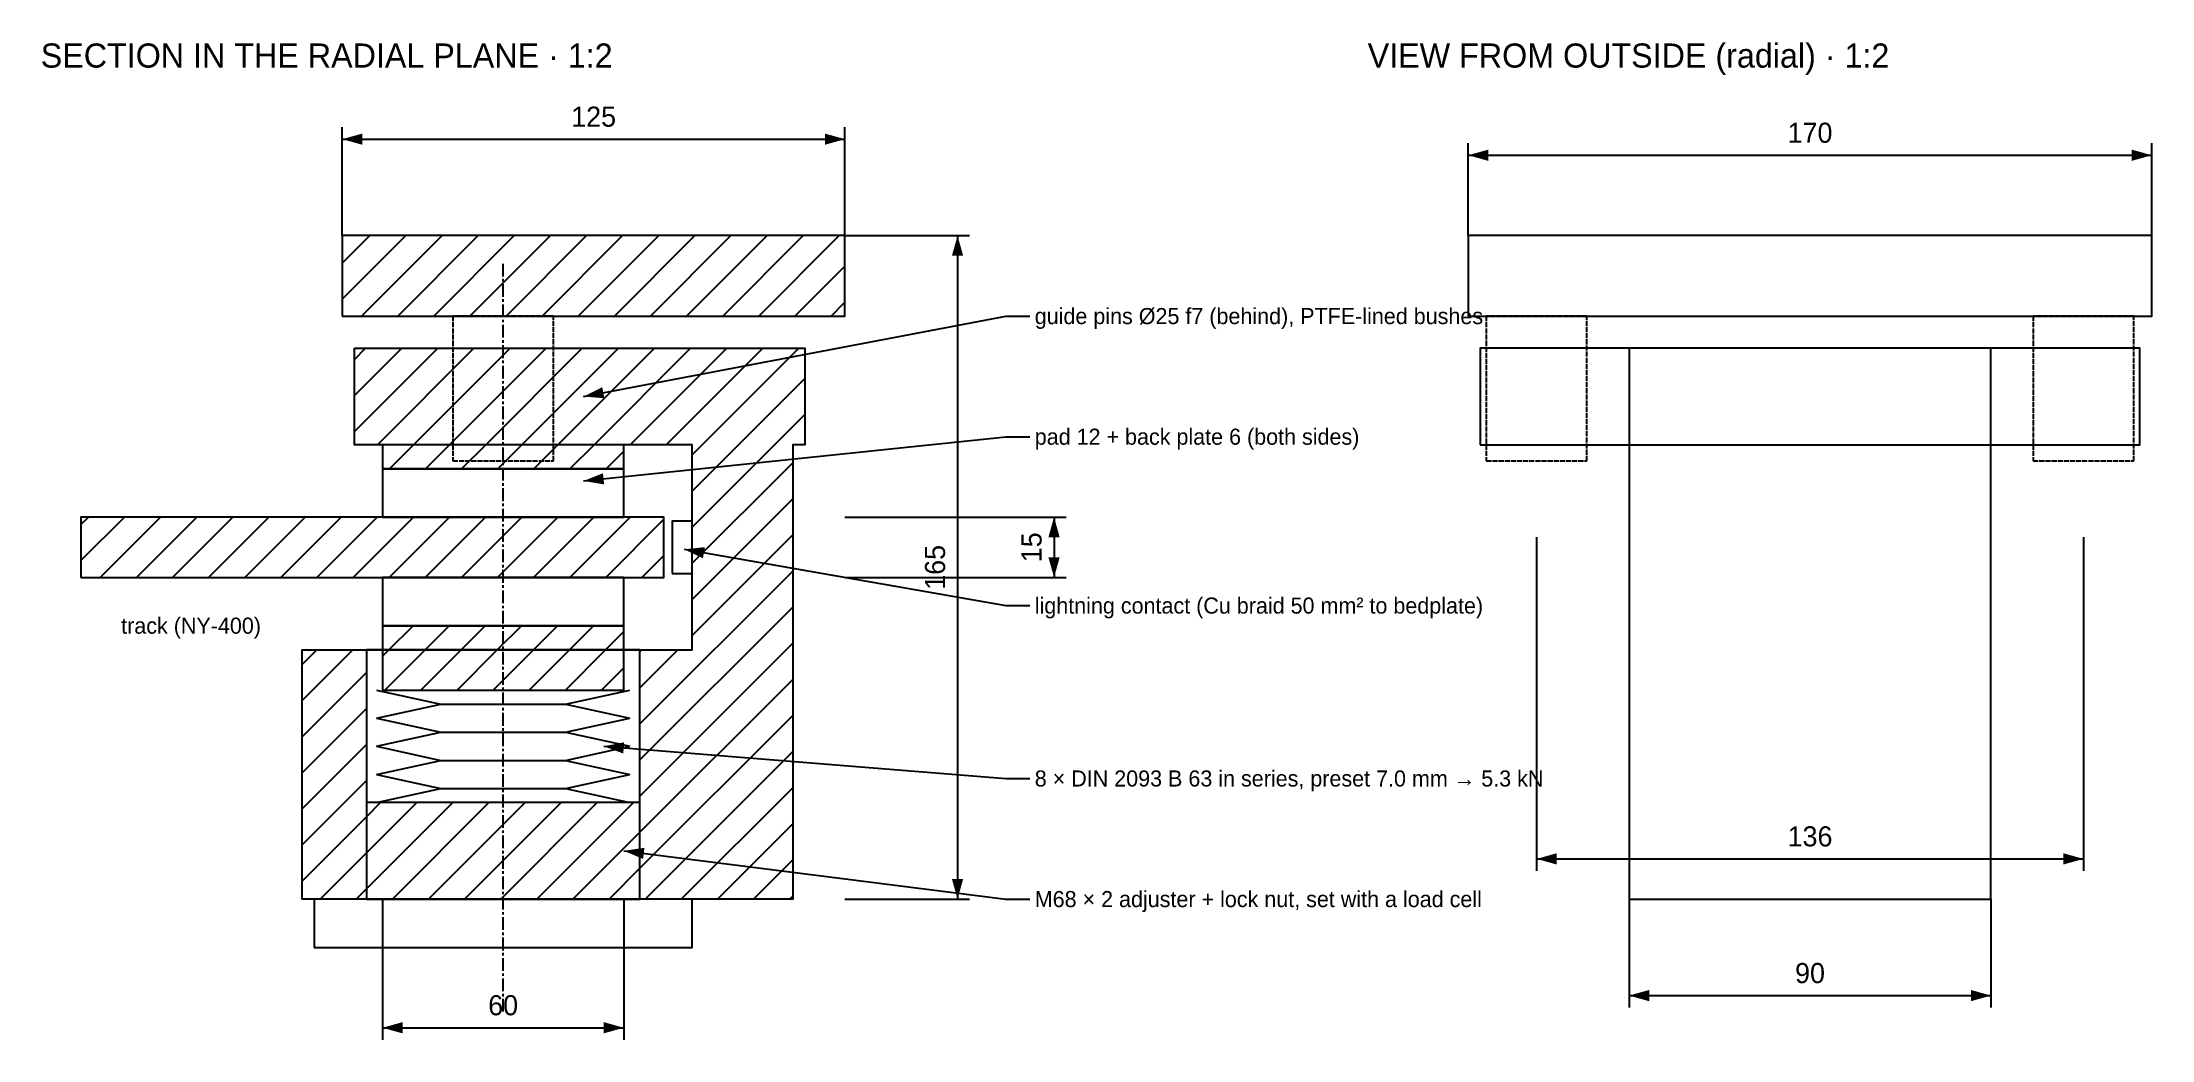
# Model space of a CAD drawing. Header units: millimetres. Extents: x -10 to 515, y -200 to 48.
import ezdxf
from ezdxf.enums import TextEntityAlignment as Align

# ---------------------------------------------------------------- set-up
doc = ezdxf.new("R2010")
doc.units = ezdxf.units.MM
doc.linetypes.add('CENTER', pattern=[5.08, 3.175, -0.635, 0.635, -0.635])
doc.linetypes.add('DASHED', pattern=[1.524, 1.27, -0.254])
for name, color, linetype in [('CENTER', 1, 'CENTER'), ('DIM', 3, 'Continuous'), ('HATCH', 9, 'Continuous'), ('HIDDEN', 8, 'DASHED'), ('OUTLINE', 7, 'Continuous'), ('TEXT', 3, 'Continuous')]:
    doc.layers.add(name, color=color, linetype=linetype)

msp = doc.modelspace()

# ---------------------------------------------------------------- hatches: boundary and pattern name
at = {"layer": 'DIM'}
for points in [[(65, 24), (70, 22.6), (70, 25.4)], [(190, 24), (185, 25.4), (185, 22.6)], [(345, 20), (350, 18.6), (350, 21.4)], [(515, 20), (510, 21.4), (510, 18.6)], [(218, 0), (216.6, -5), (219.4, -5)], [(125, -40), (130.17, -40.44), (129.65, -37.69)], [(125, -61), (130.12, -61.87), (129.83, -59.09)], [(242, -70), (240.6, -75), (243.4, -75)], [(150, -78), (154.68, -80.24), (155.17, -77.48)], [(242, -85), (243.4, -80), (240.6, -80)], [(130, -127), (134.87, -128.79), (135.1, -126)], [(135, -153), (139.79, -155.02), (140.14, -152.24)], [(362, -155), (367, -156.4), (367, -153.6)], [(498, -155), (493, -153.6), (493, -156.4)], [(218, -165), (219.4, -160), (216.6, -160)], [(385, -189), (390, -190.4), (390, -187.6)], [(475, -189), (470, -187.6), (470, -190.4)], [(75, -197), (80, -198.4), (80, -195.6)], [(135, -197), (130, -195.6), (130, -198.4)]]:
    msp.add_hatch(color=7, dxfattribs=at).paths.add_polyline_path(points)
at = {"layer": 'HATCH'}
h = msp.add_hatch(dxfattribs=at)
h.set_pattern_fill('ANSI31', scale=2)
h.paths.add_polyline_path([(65, -20), (190, -20), (190, 0), (65, 0)])
h = msp.add_hatch(dxfattribs=at)
h.set_pattern_fill('ANSI31', scale=2)
h.paths.add_polyline_path([(68, -28), (180, -28), (180, -52), (177, -52), (177, -165), (139, -165), (139, -103), (71, -103), (71, -165), (55, -165), (55, -103), (152, -103), (152, -52), (68, -52)])
h = msp.add_hatch(dxfattribs=at)
h.set_pattern_fill('ANSI31', scale=2)
h.paths.add_polyline_path([(75, -58), (135, -58), (135, -52), (75, -52)])
h = msp.add_hatch(dxfattribs=at)
h.set_pattern_fill('ANSI31', scale=2)
h.paths.add_polyline_path([(0, -85), (145, -85), (145, -70), (0, -70)])
h = msp.add_hatch(dxfattribs=at)
h.set_pattern_fill('ANSI31', scale=2)
h.paths.add_polyline_path([(75, -103), (135, -103), (135, -97), (75, -97)])
h = msp.add_hatch(dxfattribs=at)
h.set_pattern_fill('ANSI31', scale=2)
h.paths.add_polyline_path([(75, -113), (135, -113), (135, -103), (75, -103)])
h = msp.add_hatch(dxfattribs=at)
h.set_pattern_fill('ANSI31', scale=2)
h.paths.add_polyline_path([(71, -165), (139, -165), (139, -141), (71, -141)])

# ---------------------------------------------------------------- linework, layer by layer
at = {"layer": 'CENTER'}
msp.add_line((105, -193), (105, -7), dxfattribs=at)
at = {"layer": 'DIM'}
for p, q in [((65, 0), (65, 27)), ((190, 0), (190, 27)), ((65, 24), (190, 24)), ((345, 0), (345, 23)), ((515, 0), (515, 23)), ((345, 20), (515, 20)), ((190, 0), (221, 0)), ((218, 0), (218, -165)), ((125, -40), (230, -20)), ((230, -20), (236, -20)), ((125, -61), (230, -50)), ((230, -50), (236, -50)), ((190, -70), (245, -70)), ((242, -70), (242, -85)), ((150, -78), (230, -92)), ((362, -75), (362, -158)), ((498, -75), (498, -158)), ((190, -85), (245, -85)), ((230, -92), (236, -92)), ((130, -127), (230, -135)), ((230, -135), (236, -135)), ((135, -153), (230, -165)), ((362, -155), (498, -155)), ((75, -165), (75, -200)), ((135, -165), (135, -200)), ((190, -165), (221, -165)), ((230, -165), (236, -165)), ((385, -165), (385, -192)), ((475, -165), (475, -192)), ((385, -189), (475, -189)), ((75, -197), (135, -197))]:
    msp.add_line(p, q, dxfattribs=at)
at = {"layer": 'HIDDEN'}
for points in [[(92.5, -56), (117.5, -56), (117.5, -20), (92.5, -20)], [(349.5, -56), (374.5, -56), (374.5, -20), (349.5, -20)], [(485.5, -56), (510.5, -56), (510.5, -20), (485.5, -20)]]:
    msp.add_lwpolyline(points, close=True, dxfattribs=at)
at = {"layer": 'OUTLINE'}
for points in [[(65, -20), (190, -20), (190, 0), (65, 0)], [(345, -20), (515, -20), (515, 0), (345, 0)], [(68, -28), (180, -28), (180, -52), (177, -52), (177, -165), (139, -165), (139, -103), (71, -103), (71, -165), (55, -165), (55, -103), (152, -103), (152, -52), (68, -52)], [(348, -52), (512, -52), (512, -28), (348, -28)], [(385, -165), (475, -165), (475, -28), (385, -28)], [(75, -58), (135, -58), (135, -52), (75, -52)], [(75, -70), (135, -70), (135, -58), (75, -58)], [(0, -85), (145, -85), (145, -70), (0, -70)], [(147, -84), (152, -84), (152, -71), (147, -71)], [(75, -97), (135, -97), (135, -85), (75, -85)], [(75, -103), (135, -103), (135, -97), (75, -97)], [(75, -113), (135, -113), (135, -103), (75, -103)], [(71, -165), (139, -165), (139, -141), (71, -141)], [(58, -177), (152, -177), (152, -165), (58, -165)]]:
    msp.add_lwpolyline(points, close=True, dxfattribs=at)
for points in [[(73.5, -113), (89.5, -116.5), (120.5, -116.5), (136.5, -113)], [(73.5, -120), (89.5, -116.5), (120.5, -116.5), (136.5, -120)], [(73.5, -120), (89.5, -123.5), (120.5, -123.5), (136.5, -120)], [(73.5, -127), (89.5, -123.5), (120.5, -123.5), (136.5, -127)], [(73.5, -127), (89.5, -130.5), (120.5, -130.5), (136.5, -127)], [(73.5, -134), (89.5, -130.5), (120.5, -130.5), (136.5, -134)], [(73.5, -134), (89.5, -137.5), (120.5, -137.5), (136.5, -134)], [(73.5, -141), (89.5, -137.5), (120.5, -137.5), (136.5, -141)]]:
    msp.add_lwpolyline(points, dxfattribs=at)

# ---------------------------------------------------------------- texts
at = {"layer": 'DIM'}
for s, p in [('125', (127.5, 25.6)), ('170', (430, 21.6)), ('136', (430, -153.4)), ('90', (430, -187.4)), ('60', (105, -195.4))]:
    msp.add_text(s, height=5, dxfattribs=at).set_placement(p, align=Align.BOTTOM_CENTER)
for s, p in [('guide pins Ø25 f7 (behind), PTFE-lined bushes', (237.2, -20)), ('pad 12 + back plate 6 (both sides)', (237.2, -50)), ('lightning contact (Cu braid 50 mm² to bedplate)', (237.2, -92)), ('8 × DIN 2093 B 63 in series, preset 7.0 mm → 5.3 kN', (237.2, -135)), ('M68 × 2 adjuster + lock nut, set with a load cell', (237.2, -165))]:
    msp.add_text(s, height=4, dxfattribs=at).set_placement(p, align=Align.MIDDLE_LEFT)
for s, p in [('165', (216.4, -82.5)), ('15', (240.4, -77.5))]:
    msp.add_text(s, height=5, rotation=90, dxfattribs=at).set_placement(p, align=Align.BOTTOM_CENTER)
at = {"layer": 'TEXT'}
for s, p in [('SECTION IN THE RADIAL PLANE · 1:2', (-10, 40)), ('VIEW FROM OUTSIDE (radial) · 1:2', (320, 40))]:
    msp.add_text(s, height=6, dxfattribs=at).set_placement(p, align=Align.BOTTOM_LEFT)
msp.add_text('track (NY-400)', height=4, dxfattribs=at).set_placement((10, -95), align=Align.TOP_LEFT)

doc.saveas('drawing.dxf')
